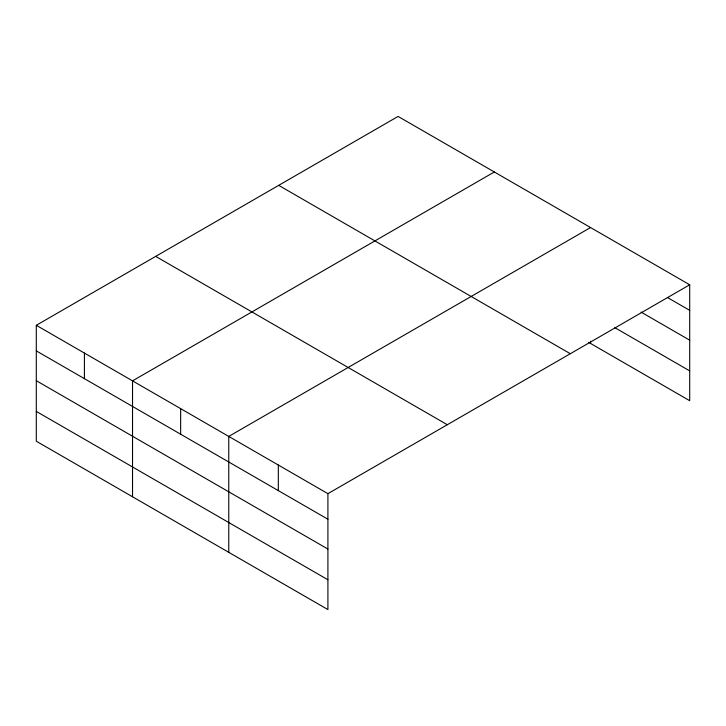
<?xml version="1.0" encoding="UTF-8"?>
<svg xmlns="http://www.w3.org/2000/svg" width="726" height="726" viewBox="0 0 726 726"><rect width="100%" height="100%" fill="white"/><g stroke="black" fill="none" stroke-linecap="round" stroke-linejoin="round"><path stroke-width="1.09" d="M36.3 325.302L327.907 493.662L327.907 609.577L36.3 441.217L36.3 325.302L398.093 116.423L689.7 284.783L689.7 400.698L588.586 342.318M494.324 171.98L132.531 380.86L132.531 496.775M590.556 227.537L228.763 436.417L228.763 552.332M327.907 493.662L689.7 284.783M667.339 297.451L689.7 310.365M641.094 312.107L689.7 340.167M614.858 327.671L689.7 370.886M278.702 185.357L570.309 353.716M155.691 256.378L447.298 424.728M36.3 350.885L327.907 519.235M36.3 380.696L327.907 549.047M36.3 411.406L327.907 579.765M590.556 341.247L590.556 343.452M278.33 465.039L278.33 490.622M180.647 408.638L180.647 434.221M84.416 353.081L84.416 378.663"/></g></svg>
